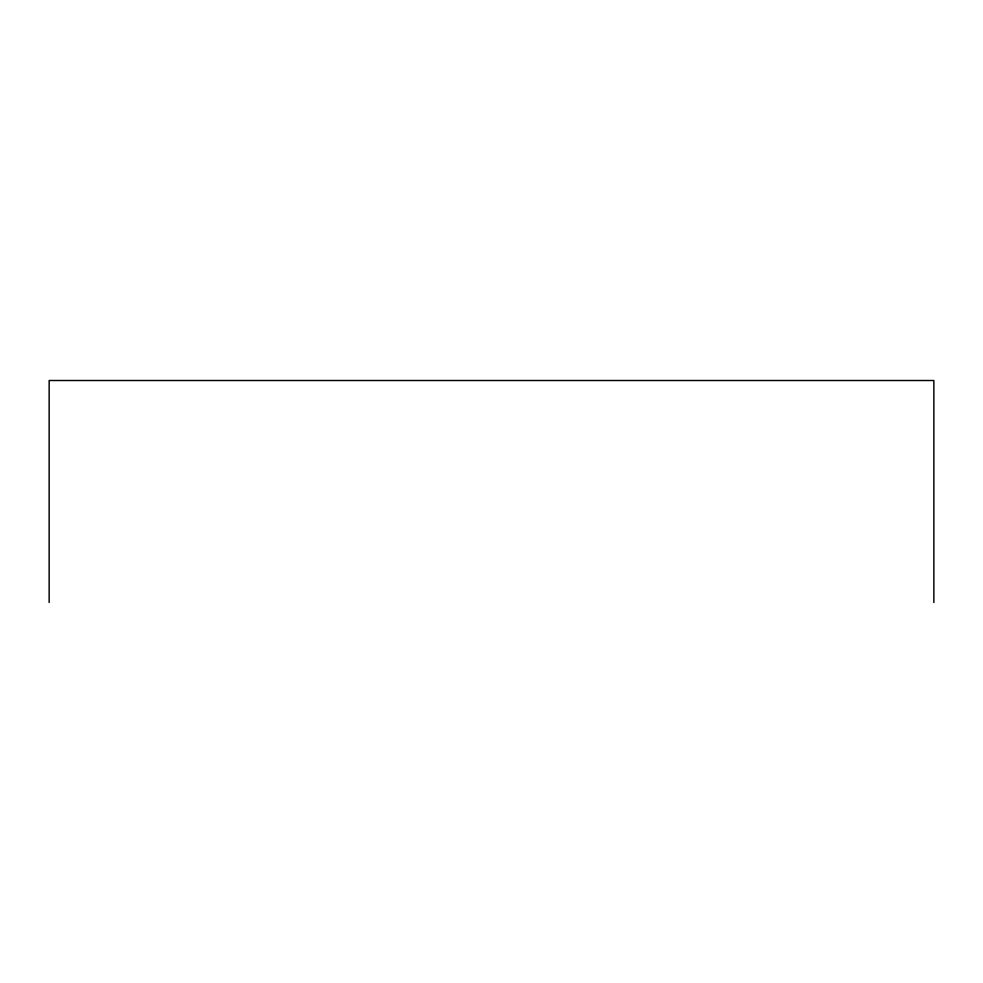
<?xml version="1.0" encoding="UTF-8"?>
<svg xmlns="http://www.w3.org/2000/svg" width="983" height="983" viewBox="0 0 983 983"><rect width="100%" height="100%" fill="white"/><g stroke="black" fill="none" stroke-linecap="round" stroke-linejoin="round"><path stroke-width="1.47" d="M933.85 602.493L933.85 380.507L49.15 380.507L49.15 602.493"/></g></svg>
